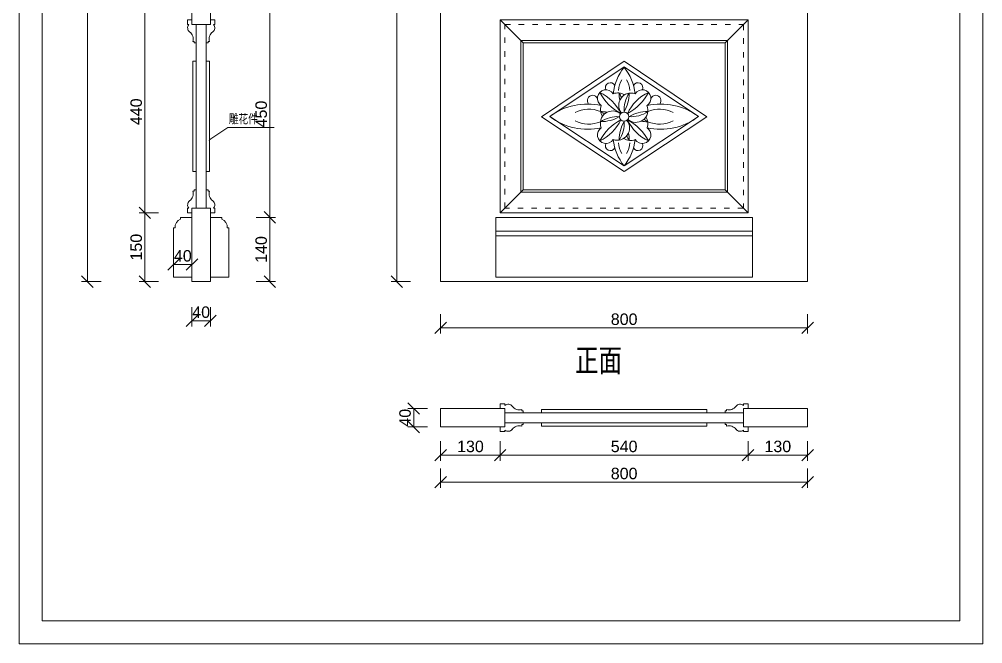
# Model space of a CAD drawing. Header units: millimetres. Extents: x 1285 to 3385, y 627 to 3597.
# Drawn here: x 1285 to 3385, y 627 to 1988 of the extents above; entities that cross this region are included whole.
import ezdxf

# ---------------------------------------------------------------- set-up
doc = ezdxf.new("R2010")
doc.units = ezdxf.units.MM
doc.linetypes.add('ACAD_ISO03W100', pattern=[30, 12, -18])
for name, color, linetype, lineweight in [('图框', 7, 'Continuous', 13), ('填充', 8, 'Continuous', 5), ('文字标注', 3, 'Continuous', 9), ('标准家私', 4, 'Continuous', 20), ('标注', 2, 'Continuous', 9), ('雕花件', 2, 'Continuous', 18)]:
    doc.layers.add(name, color=color, linetype=linetype, lineweight=lineweight)
doc.styles.get("Standard").update_dxf_attribs({"font": 'arial.ttf'})

# ---------------------------------------------------------------- blocks, each defined once
blk = doc.blocks.new('_Oblique')
at = {"color": 0, "linetype": 'ByBlock', "lineweight": -2}
blk.add_line((-0.5, -0.5), (0.5, 0.5), dxfattribs=at)
blk = doc.blocks.new('A$C6F066949')
at = {"layer": '雕花件'}
blk.add_circle((58.4, 58.4), 10.1, dxfattribs=at)
for centre, radius, start, end in [((18.7, 98.2), 18.7, 32.7913, 237.2087), ((44.4, 83.7), 26.5, 56.0419, 112.1768), ((73.5, 83), 26.9, 70.4265, 217.914), ((98.2, 98.2), 18.7, 302.7913, 147.2087), ((33.1, 44.4), 26.5, 49.4826, 202.1768), ((33.9, 73.5), 26.9, 160.4265, 212.1346), ((83.7, 72.5), 26.5, 229.4826, 22.1768), ((43.4, 33.9), 26.9, 250.4265, 37.914), ((83, 43.4), 26.9, 340.4265, 32.1346), ((18.7, 18.7), 18.7, 122.7913, 327.2087), ((98.2, 18.7), 18.7, 212.7913, 57.2087), ((72.5, 33.1), 26.5, 236.0419, 292.1768)]:
    blk.add_arc(centre, radius, start, end, dxfattribs=at)
at = {"layer": '雕花件', "color": 8}
for centre, radius, start, end in [((96.4, 156.5), 101.5, 206.4157, 243.5843), ((-39.7, 20.4), 101.5, 26.4157, 63.5843), ((131, 110.2), 83.6, 180.0507, 191.2242), ((-9.1, 72.8), 67.6, 23.8242, 33.4706), ((123.1, 73.1), 64.8, 145.7516, 183.9928), ((-14.1, 110.2), 83.6, 330.1662, 359.5783), ((156.5, 20.4), 101.5, 116.4157, 153.5843), ((20.4, 156.5), 101.5, 296.4157, 333.5843), ((6.7, -14.1), 83.6, 79.8423, 89.5783), ((43.8, 123.1), 64.8, 235.7516, 244.5315), ((110.2, -14.1), 83.6, 90.0507, 119.8338), ((72.8, 125.9), 67.6, 266.414, 303.4706), ((-39.7, 96.4), 101.5, 296.4157, 333.5843), ((96.4, -39.7), 101.5, 116.4157, 153.5843), ((44.1, -9.1), 67.6, 86.414, 123.4706), ((6.7, 131), 83.6, 270.0507, 299.8338), ((131, 6.7), 83.6, 150.1662, 179.5783), ((-6.2, 43.8), 64.8, 325.7516, 3.9928), ((20.4, -39.7), 101.5, 26.4157, 63.5843), ((156.5, 96.4), 101.5, 206.4157, 243.5843), ((110.2, 131), 83.6, 259.8423, 269.5783), ((73.1, -6.2), 64.8, 55.7516, 64.5315), ((-14.1, 6.7), 83.6, 0.0507, 11.2242), ((125.9, 44.1), 67.6, 203.8242, 213.4706)]:
    blk.add_arc(centre, radius, start, end, dxfattribs=at)

msp = doc.modelspace()

# ---------------------------------------------------------------- linework, layer by layer
at = {"color": 0, "lineweight": 15}
for p, q in [((3003.7, 1416.1), (3003.7, 3416.1)), ((1687.8, 1976.1), (1693.8, 1976.1)), ((1651.8, 1576.1), (1654.8, 1576.1)), ((1661.8, 1566.1), (1661.8, 1576.1)), ((1661.8, 1576.1), (1671.8, 1576.1)), ((1670.8, 1576.1), (1661.8, 1576.1)), ((1661.8, 1576.1), (1661.8, 1566.1)), ((1674.8, 1576.1), (1669.8, 1576.1)), ((2333.7, 1139.5), (2343.7, 1139.5)), ((2343.7, 1139.5), (2333.7, 1139.5)), ((2343.7, 1139.5), (2343.7, 1129.5)), ((2343.7, 1130.5), (2343.7, 1139.5)), ((2343.7, 1126.5), (2343.7, 1131.5)), ((2863.7, 1113.5), (2863.7, 1107.5))]:
    msp.add_line(p, q, dxfattribs=at)
at = {"layer": '图框', "color": 0}
msp.add_lwpolyline([(1285.3, 3597.2), (1285.3, 627.2), (3385.3, 627.2), (3385.3, 3597.2)], close=True, dxfattribs=at)
at = {"layer": '图框', "color": 0, "lineweight": 20}
msp.add_lwpolyline([(1335.3, 3547.2), (1335.3, 677.2), (3335.3, 677.2), (3335.3, 3547.2)], close=True, dxfattribs=at)
at = {"layer": '填充', "color": 0}
for p, q in [((2383.7, 1936.1), (2333.7, 1986.1)), ((2823.7, 1936.1), (2873.7, 1986.1)), ((2378.7, 1611.1), (2378.7, 1941.1)), ((2378.7, 1941.1), (2828.7, 1941.1)), ((2828.7, 1941.1), (2828.7, 1611.1)), ((2383.7, 1616.1), (2333.7, 1566.1)), ((2828.7, 1611.1), (2378.7, 1611.1)), ((2823.7, 1616.1), (2873.7, 1566.1))]:
    msp.add_line(p, q, dxfattribs=at)
at = {"layer": '填充', "color": 0, "linetype": 'ACAD_ISO03W100'}
for p, q in [((2343.7, 1576.1), (2343.7, 1976.1)), ((2343.7, 1976.1), (2863.7, 1976.1)), ((2863.7, 1976.1), (2863.7, 1576.1)), ((2863.7, 1576.1), (2343.7, 1576.1))]:
    msp.add_line(p, q, dxfattribs=at)
at = {"layer": '文字标注', "color": 0}
msp.add_lwpolyline([(1702.9, 1726.9), (1739.9, 1752), (1840.7, 1752)], dxfattribs=at)
msp.add_solid([(1703.6, 1725.9), (1696.7, 1722.7), (1702.2, 1728)], dxfattribs=at)
at = {"layer": '标准家私', "color": 0}
for p, q in [((2203.7, 3416.1), (2203.7, 1416.1)), ((3003.7, 1416.1), (3003.7, 3416.1)), ((1651.8, 1986.1), (1651.8, 1976.1)), ((1661.8, 1986.1), (1651.8, 1986.1)), ((1651.8, 1976.1), (1654.8, 1976.1)), ((1661.8, 1986.1), (1661.8, 1976.1)), ((1661.8, 1976.1), (1661.8, 1986.1)), ((1661.8, 1986.1), (1661.8, 1976.1)), ((1661.8, 1976.1), (1687.8, 1976.1)), ((1670.8, 1976.1), (1670.8, 1936.1)), ((1687.8, 1976.1), (1701.8, 1976.1)), ((1692.8, 1976.1), (1692.8, 1936.1)), ((1701.8, 1986.1), (1711.8, 1986.1)), ((1701.8, 1976.1), (1701.8, 1986.1)), ((1701.8, 1986.1), (1701.8, 1976.1)), ((1711.8, 1976.1), (1708.8, 1976.1)), ((1711.8, 1986.1), (1711.8, 1976.1)), ((2333.7, 1566.1), (2333.7, 1986.1)), ((2333.7, 1986.1), (2873.7, 1986.1)), ((2873.7, 1986.1), (2873.7, 1566.1)), ((1666.8, 1939.1), (1663.8, 1939.1)), ((1666.8, 1936.1), (1666.8, 1939.1)), ((1670.8, 1936.1), (1666.8, 1936.1)), ((1670.8, 1936.1), (1670.8, 1896.1)), ((1692.8, 1936.1), (1692.8, 1896.1)), ((1692.8, 1936.1), (1696.8, 1936.1)), ((1696.8, 1936.1), (1696.8, 1939.1)), ((1696.8, 1939.1), (1699.8, 1939.1)), ((2383.7, 1616.1), (2383.7, 1936.1)), ((2383.7, 1936.1), (2823.7, 1936.1)), ((2823.7, 1936.1), (2823.7, 1616.1)), ((1663.8, 1896.1), (1663.8, 1656.1)), ((1663.8, 1896.1), (1670.8, 1896.1)), ((1670.8, 1576.1), (1670.8, 1896.1)), ((1692.8, 1616.1), (1692.8, 1896.1)), ((1699.8, 1896.1), (1692.8, 1896.1)), ((1699.8, 1896.1), (1699.8, 1656.1)), ((2423.7, 1775.4), (2603.7, 1896.1)), ((2603.7, 1896.1), (2783.7, 1775.4)), ((2441.8, 1775.5), (2603.7, 1884)), ((2603.7, 1884), (2765.7, 1775.5)), ((2603.7, 1656.1), (2423.7, 1775.4)), ((2603.7, 1668.1), (2441.8, 1775.5)), ((2765.7, 1775.5), (2603.7, 1668.1)), ((2783.7, 1775.4), (2603.7, 1656.1)), ((1663.8, 1656.1), (1670.8, 1656.1)), ((1699.8, 1656.1), (1692.8, 1656.1)), ((1666.8, 1613.1), (1663.8, 1613.1)), ((1670.8, 1616.1), (1666.8, 1616.1)), ((1666.8, 1616.1), (1666.8, 1613.1)), ((1670.8, 1576.1), (1670.8, 1616.1)), ((1692.8, 1576.1), (1692.8, 1616.1)), ((1692.8, 1616.1), (1696.8, 1616.1)), ((1696.8, 1616.1), (1696.8, 1613.1)), ((1696.8, 1613.1), (1699.8, 1613.1)), ((2823.7, 1616.1), (2383.7, 1616.1)), ((1651.8, 1566.1), (1651.8, 1576.1)), ((1674.8, 1576.1), (1661.8, 1576.1)), ((1661.8, 1566.1), (1661.8, 1576.1)), ((1661.8, 1576.1), (1671.8, 1576.1)), ((1674.8, 1576.1), (1701.8, 1576.1)), ((1687.8, 1576.1), (1692.8, 1576.1)), ((1701.8, 1576.1), (1690.8, 1576.1)), ((1692.8, 1576.1), (1701.8, 1576.1)), ((1701.8, 1566.1), (1701.8, 1576.1)), ((1701.8, 1576.1), (1701.8, 1566.1)), ((1711.8, 1576.1), (1708.8, 1576.1)), ((1711.8, 1566.1), (1711.8, 1576.1)), ((1661.8, 1556.1), (1636.8, 1556.1)), ((1636.8, 1556.1), (1636.8, 1552.1)), ((1661.8, 1566.1), (1651.8, 1566.1)), ((1701.8, 1566.1), (1711.8, 1566.1)), ((1701.8, 1556.1), (1726.8, 1556.1)), ((1726.8, 1556.1), (1726.8, 1552.1)), ((2323.7, 1556.1), (2323.7, 1426.1)), ((2323.7, 1556.1), (2883.7, 1556.1)), ((2873.7, 1566.1), (2333.7, 1566.1)), ((2883.7, 1556.1), (2883.7, 1426.1)), ((1621.8, 1533.1), (1621.8, 1426.1)), ((1624.8, 1533.1), (1621.8, 1533.1)), ((1738.8, 1533.1), (1741.8, 1533.1)), ((1741.8, 1533.1), (1741.8, 1426.1)), ((2323.7, 1526.1), (2883.7, 1526.1)), ((2323.7, 1516.1), (2883.7, 1516.1)), ((1661.8, 1426.1), (1621.8, 1426.1)), ((1701.8, 1426.1), (1741.8, 1426.1)), ((2203.7, 1416.1), (3003.7, 1416.1)), ((2323.7, 1426.1), (2883.7, 1426.1)), ((2333.7, 1139.5), (2333.7, 1149.5)), ((2333.7, 1149.5), (2343.7, 1149.5)), ((2333.7, 1139.5), (2343.7, 1139.5)), ((2343.7, 1149.5), (2343.7, 1146.5)), ((2343.7, 1126.5), (2343.7, 1139.5)), ((2343.7, 1139.5), (2343.7, 1129.5)), ((2380.7, 1134.5), (2380.7, 1137.5)), ((2383.7, 1134.5), (2380.7, 1134.5)), ((2383.7, 1130.5), (2383.7, 1134.5)), ((2783.7, 1137.5), (2423.7, 1137.5)), ((2423.7, 1137.5), (2423.7, 1130.5)), ((2783.7, 1137.5), (2783.7, 1130.5)), ((2823.7, 1134.5), (2826.7, 1134.5)), ((2823.7, 1130.5), (2823.7, 1134.5)), ((2826.7, 1134.5), (2826.7, 1137.5)), ((2863.7, 1149.5), (2863.7, 1146.5)), ((2873.7, 1149.5), (2863.7, 1149.5)), ((2863.7, 1139.5), (2863.7, 1113.5)), ((2873.7, 1139.5), (2863.7, 1139.5)), ((2863.7, 1139.5), (2873.7, 1139.5)), ((2873.7, 1139.5), (2863.7, 1139.5)), ((2873.7, 1139.5), (2873.7, 1149.5)), ((3003.7, 1139.5), (3003.7, 1099.5)), ((2343.7, 1130.5), (2383.7, 1130.5)), ((2343.7, 1130.5), (2783.7, 1130.5)), ((2343.7, 1126.5), (2343.7, 1099.5)), ((2343.7, 1113.5), (2343.7, 1108.5)), ((2823.7, 1130.5), (2783.7, 1130.5)), ((2863.7, 1130.5), (2823.7, 1130.5)), ((2863.7, 1113.5), (2863.7, 1099.5)), ((2333.7, 1099.5), (2343.7, 1099.5)), ((2343.7, 1099.5), (2333.7, 1099.5)), ((2333.7, 1099.5), (2333.7, 1089.5)), ((2343.7, 1099.5), (2343.7, 1110.5)), ((2343.7, 1108.5), (2383.7, 1108.5)), ((2343.7, 1108.5), (2343.7, 1099.5)), ((2343.7, 1089.5), (2343.7, 1092.5)), ((2380.7, 1104.5), (2380.7, 1101.5)), ((2383.7, 1104.5), (2380.7, 1104.5)), ((2383.7, 1108.5), (2383.7, 1104.5)), ((2383.7, 1108.5), (2783.7, 1108.5)), ((2423.7, 1101.5), (2423.7, 1108.5)), ((2783.7, 1101.5), (2423.7, 1101.5)), ((2823.7, 1108.5), (2783.7, 1108.5)), ((2783.7, 1101.5), (2783.7, 1108.5)), ((2823.7, 1108.5), (2823.7, 1104.5)), ((2863.7, 1108.5), (2823.7, 1108.5)), ((2823.7, 1104.5), (2826.7, 1104.5)), ((2826.7, 1104.5), (2826.7, 1101.5)), ((2863.7, 1099.5), (2873.7, 1099.5)), ((2873.7, 1099.5), (2863.7, 1099.5)), ((2863.7, 1089.5), (2863.7, 1092.5)), ((2873.7, 1099.5), (2873.7, 1089.5)), ((2333.7, 1089.5), (2343.7, 1089.5)), ((2873.7, 1089.5), (2863.7, 1089.5))]:
    msp.add_line(p, q, dxfattribs=at)
for points in [[(1661.8, 1976.1), (1661.8, 2176.1)], [(1701.8, 2176.1), (1701.8, 1976.1)], [(1701.8, 1576.1), (1701.8, 1416.1), (1661.8, 1416.1), (1661.8, 1576.1)], [(2343.7, 1099.5), (2203.7, 1099.5), (2203.7, 1139.5), (2343.7, 1139.5)], [(2863.7, 1139.5), (3003.7, 1139.5)], [(3003.7, 1099.5), (2863.7, 1099.5)]]:
    msp.add_lwpolyline(points, dxfattribs=at)
msp.add_lwpolyline([(2603.7, 1668.1), (2441.8, 1775.5), (2603.7, 1884), (2765.7, 1775.5)], close=True, dxfattribs=at)
for centre, radius, start, end in [((1663.5, 1969), 11.2, 140.6281, 232.3503), ((1700.1, 1969), 11.2, 307.6497, 39.3719), ((1645.4, 1944.5), 19.2, 343.6373, 54.1456), ((1718.2, 1944.5), 19.2, 125.8544, 196.3627), ((1645.4, 1607.7), 19.2, 305.8544, 16.3627), ((1718.2, 1607.7), 19.2, 163.6373, 234.1456), ((1663.5, 1583.2), 11.2, 127.6497, 219.3719), ((1700.1, 1583.2), 11.2, 320.6281, 52.3503), ((1643.8, 1534.4), 19, 111.5578, 183.8909), ((1719.8, 1534.4), 19, 356.1091, 68.4422), ((2350.9, 1137.8), 11.2, 37.6497, 129.3719), ((2375.3, 1155.9), 19.2, 215.8544, 286.3627), ((2832.1, 1155.9), 19.2, 253.6373, 324.1456), ((2856.6, 1137.8), 11.2, 50.6281, 142.3503), ((2350.9, 1101.2), 11.2, 230.6281, 322.3503), ((2375.3, 1083), 19.2, 73.6373, 144.1456), ((2832.1, 1083), 19.2, 35.8544, 106.3627), ((2856.6, 1101.2), 11.2, 217.6497, 309.3719)]:
    msp.add_arc(centre, radius, start, end, dxfattribs=at)
at = {"layer": '标注', "color": 0}
for p, q in [((1433.7, 3416.1), (1433.7, 1416.1)), ((2108.4, 1416.1), (2108.4, 3416.1)), ((1559, 1566.1), (1559, 2006.1)), ((1831.5, 1556.1), (1831.5, 2006.1)), ((1589, 1566.1), (1546.5, 1566.1)), ((1589, 1566.1), (1546.5, 1566.1)), ((1559, 1416.1), (1559, 1566.1)), ((1801.5, 1556.1), (1844, 1556.1)), ((1801.5, 1556.1), (1844, 1556.1)), ((1831.5, 1416.1), (1831.5, 1556.1)), ((1621.8, 1432.3), (1621.8, 1465.9)), ((1661.8, 1453.4), (1621.8, 1453.4)), ((1661.8, 1432.3), (1661.8, 1465.9)), ((1463.7, 1416.1), (1421.2, 1416.1)), ((1589, 1416.1), (1546.5, 1416.1)), ((1801.5, 1416.1), (1844, 1416.1)), ((2138.4, 1416.1), (2095.9, 1416.1)), ((1661.8, 1360.6), (1661.8, 1318.1)), ((1701.8, 1360.6), (1701.8, 1318.1)), ((2203.7, 1345.2), (2203.7, 1302.7)), ((3003.7, 1345.2), (3003.7, 1302.7)), ((1661.8, 1330.6), (1701.8, 1330.6)), ((3003.7, 1315.2), (2203.7, 1315.2)), ((2175, 1139.5), (2132.5, 1139.5)), ((2145, 1099.5), (2145, 1139.5)), ((2175, 1099.5), (2132.5, 1099.5)), ((2203.7, 1068.2), (2203.7, 1025.7)), ((2333.7, 1068.2), (2333.7, 1025.7)), ((2333.7, 1068.2), (2333.7, 1025.7)), ((2873.7, 1068.2), (2873.7, 1025.7)), ((2873.7, 1068.2), (2873.7, 1025.7)), ((3003.7, 1068.2), (3003.7, 1025.7)), ((2203.7, 1038.2), (2333.7, 1038.2)), ((2333.7, 1038.2), (2873.7, 1038.2)), ((2873.7, 1038.2), (3003.7, 1038.2)), ((2203.7, 1009.2), (2203.7, 966.7)), ((3003.7, 1009.2), (3003.7, 966.7)), ((3003.7, 979.2), (2203.7, 979.2))]:
    msp.add_line(p, q, dxfattribs=at)
at = {"layer": '标注', "color": 0, "lineweight": 15}
for centre, radius, start, end in [((2691.2, 1812.5), 112.2, 141.1778, 173.4328), ((2516.3, 1812.5), 112.2, 6.5672, 38.8222), ((2573.6, 1838.7), 10.8, 26.4019, 206.1393), ((2642.3, 1829), 51.2, 148.4271, 176.0578), ((2565.2, 1829), 51.2, 3.9422, 31.5729), ((2633.8, 1838.7), 10.8, 333.8607, 153.5981), ((2534.9, 1810.4), 11.5, 25.1228, 220.3706), ((2672.5, 1810.4), 11.5, 319.6294, 154.8772), ((2523.6, 1667.5), 135.5, 77.0826, 127.1432), ((2526.2, 1726.5), 65.4, 66.7381, 116.8799), ((2683.9, 1667.5), 135.5, 52.8568, 102.9174), ((2681.2, 1726.5), 65.4, 63.1201, 113.2619), ((2523.6, 1883.5), 135.5, 232.8568, 282.9174), ((2526.2, 1824.5), 65.4, 243.1201, 293.2619), ((2683.9, 1883.5), 135.5, 257.0826, 307.1432), ((2681.2, 1824.5), 65.4, 246.7381, 296.8799), ((2691.2, 1738.4), 112.2, 186.5672, 218.8222), ((2516.3, 1738.4), 112.2, 321.1778, 353.4328), ((2573.6, 1712.3), 10.8, 153.8607, 333.5981), ((2642.3, 1721.9), 51.2, 183.9422, 211.5729), ((2565.2, 1721.9), 51.2, 328.4271, 356.0578), ((2633.8, 1712.3), 10.8, 206.4019, 26.1393)]:
    msp.add_arc(centre, radius, start, end, dxfattribs=at)

# ---------------------------------------------------------------- block references
msp.add_blockref('A$C6F066949', (2545.3, 1717), dxfattribs=at)
at = {"layer": '标注', "color": 0, "xscale": 25, "yscale": 25, "zscale": 25}
for p, rotation in [((1559, 1566.1), 90), ((1559, 1566.1), 270), ((1831.5, 1556.1), 90), ((1831.5, 1556.1), 270), ((1621.8, 1453.4), 180), ((1433.7, 1416.1), 270), ((1559, 1416.1), 270), ((1831.5, 1416.1), 270), ((2108.4, 1416.1), 270), ((1661.8, 1330.6), 180), ((2203.7, 1315.2), 180), ((2145, 1139.5), 90), ((2145, 1099.5), 270), ((2203.7, 1038.2), 180), ((2333.7, 1038.2), 180), ((2873.7, 1038.2), 180), ((2203.7, 979.2), 180)]:
    msp.add_blockref('_Oblique', p, dxfattribs=dict(at, rotation=rotation))
for p in [(1661.8, 1453.4), (1701.8, 1330.6), (3003.7, 1315.2), (2333.7, 1038.2), (2873.7, 1038.2), (3003.7, 1038.2), (3003.7, 979.2)]:
    msp.add_blockref('_Oblique', p, dxfattribs=at)

# ---------------------------------------------------------------- texts
at = {"layer": '文字标注', "color": 0, "lineweight": 15, "width": 0.75}
for s, height, p in [('雕花件', 20, (1742.2, 1760.8)), ('正面', 50, (2496.8, 1219.6))]:
    msp.add_text(s, height=height, dxfattribs=at).set_placement(p)
at = {"layer": '标注', "color": 0, "lineweight": 15, "char_height": 25, "attachment_point": 5, "rotation": 90}
for s, insert in [('440', (1540.3, 1786.1)), ('40', (2126.3, 1119.5))]:
    msp.add_mtext(s, dxfattribs=dict(at, insert=insert))
at = {"layer": '标注', "color": 0, "char_height": 25, "attachment_point": 5, "rotation": 90}
for s, insert in [('450', (1812.7, 1781.1)), ('150', (1540.3, 1491.1)), ('140', (1812.7, 1486.1))]:
    msp.add_mtext(s, dxfattribs=dict(at, insert=insert))
at = {"layer": '标注', "color": 0, "lineweight": 15, "char_height": 25, "attachment_point": 5}
for insert in [(1641.8, 1472.1), (1681.8, 1349.4)]:
    msp.add_mtext('40', dxfattribs=dict(at, insert=insert))
at = {"layer": '标注', "color": 0, "char_height": 25, "attachment_point": 5}
for s, insert in [('800', (2603.7, 1334)), ('130', (2268.7, 1056.9)), ('540', (2603.7, 1056.9)), ('130', (2938.7, 1056.9)), ('800', (2603.7, 997.9))]:
    msp.add_mtext(s, dxfattribs=dict(at, insert=insert))

doc.saveas('drawing.dxf')
